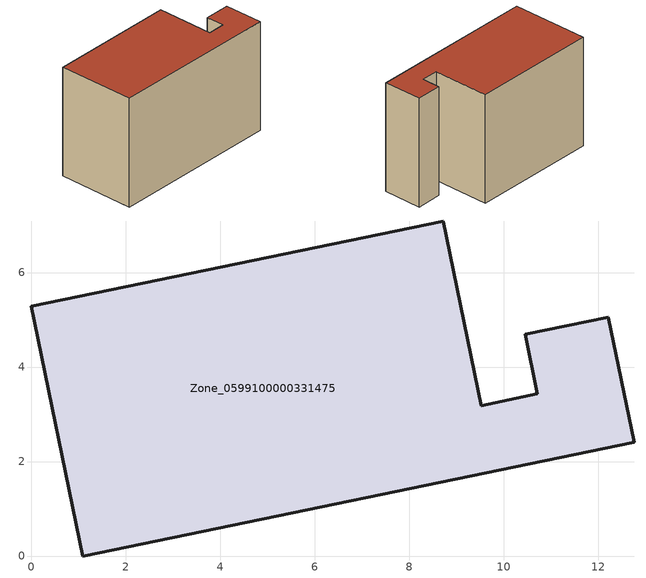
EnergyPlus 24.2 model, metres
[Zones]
Zone_0599100000331475
 floor ground (C_G): 9.52,3.18 10.71,3.43 10.46,4.69 12.21,5.05 12.76,2.41 1.09,0 0,5.29 8.72,7.09 z0
 wall outside (C_F): 1.09,0 12.76,2.41 12.21,5.05 10.46,4.69 10.71,3.43 9.52,3.18 8.72,7.09 0,5.29 1.09,0 z0:7.74
 roof outside (C_R): 10.71,3.43 9.52,3.18 8.72,7.09 0,5.29 1.09,0 12.76,2.41 12.21,5.05 10.46,4.69 z7.74
[BUILDING]
Pand.0599100000331475: North Axis=0; Terrain=City; Loads Convergence Tolerance Value=0.04; Temperature Convergence Tolerance Value=0.4; Solar Distribution=FullExterior; Maximum Number of Warmup Days=25; Minimum Number of Warmup Days=1
[Site:Location]
Rotterdam.The.Hague.AP_ZH_NLD Design_Conditions: Latitude=51.96; Longitude=4.45; Time Zone=1; Elevation=-4.5
[SITE:GROUNDTEMPERATURE:BUILDINGSURFACE]
18, 18, 18, 18, 18, 18, 18, 18, 18, 18, 18, 18
[MATERIAL] Thermal Absorptance=0.9; Solar Absorptance=0.7; Visible Absorptance=0.7
Name | Roughness | Thickness | Conductivity | Density | Specific Heat
G.TI.1975-1991 | MediumSmooth | 0.15 | 0.288461 | 540 | 1210
F.TI.1975-1991 | Rough | 0.3 | 0.230769 | 1920 | 840
R.TI.1975-1991 | MediumRough | 0.2 | 0.153846 | 1500 | 1000
[CONSTRUCTION]
C_G: G.TI.1975-1991
C_F: F.TI.1975-1991
C_R: R.TI.1975-1991
[ZONE]
Zone_0599100000331475: Type=1; Multiplier=1; Ceiling Height=Autocalculate; Volume=Autocalculate; Floor Area=autocalculate; Part of Total Floor Area=Yes
[ZONEINFILTRATION:DESIGNFLOWRATE]
Infil_Zone_0599100000331475: Zone or ZoneList or Space or SpaceList=Zone_0599100000331475; Schedule=AlwaysOn; Design Flow Rate Calculation Method=Flow/Area; Flow Rate per Floor Area=0.003; Constant Term Coefficient=1; Temperature Term Coefficient=0; Velocity Term Coefficient=0; Velocity Squared Term Coefficient=0
[HVACTEMPLATE:ZONE:IDEALLOADSAIRSYSTEM]
Zone_0599100000331475: Maximum Heating Supply Air Temperature=50; Minimum Cooling Supply Air Temperature=13; Maximum Heating Supply Air Humidity Ratio=0.0156; Minimum Cooling Supply Air Humidity Ratio=0.0077; Heating Limit=NoLimit; Cooling Limit=NoLimit; Dehumidification Control Type=ConstantSensibleHeatRatio; Cooling Sensible Heat Ratio=0.7; Dehumidification Setpoint=60; Humidification Control Type=None; Humidification Setpoint=30; Outdoor Air Method=None; Outdoor Air Flow Rate per Person=0.00944; Outdoor Air Flow Rate per Zone Floor Area=0; Outdoor Air Flow Rate per Zone=0; Demand Controlled Ventilation Type=None; Outdoor Air Economizer Type=NoEconomizer; Heat Recovery Type=None; Sensible Heat Recovery Effectiveness=0.7; Latent Heat Recovery Effectiveness=0.65
[ZONECONTROL:THERMOSTAT]
ThermostatControl_Zone_0599100000331475: Zone or ZoneList=Zone_0599100000331475; Control Type Schedule=DualSetpointControlType; Control 1=Thermostat_Zone_0599100000331475; Temperature Difference Between Cutout And Setpoint=0
[THERMOSTATSETPOINT:DUALSETPOINT]
Thermostat_Zone_0599100000331475: Heating Setpoint Temperature Schedule=HeatingSetpoint_Zone_0599100000331475; Cooling Setpoint Temperature Schedule=CoolingSetpoint_Zone_0599100000331475
[SCHEDULE:COMPACT]
HeatingSetpoint_Zone_0599100000331475: Through: 12/31, For: AllDays, Until: 24:00, 21
CoolingSetpoint_Zone_0599100000331475: Through: 12/31, For: AllDays, Until: 24:00, 24
DualSetpointControlType: Through: 12/31, For: AllDays, Until: 24:00, 4
AlwaysOn: Through: 12/31, For: AllDays, Until: 24:00, 1
